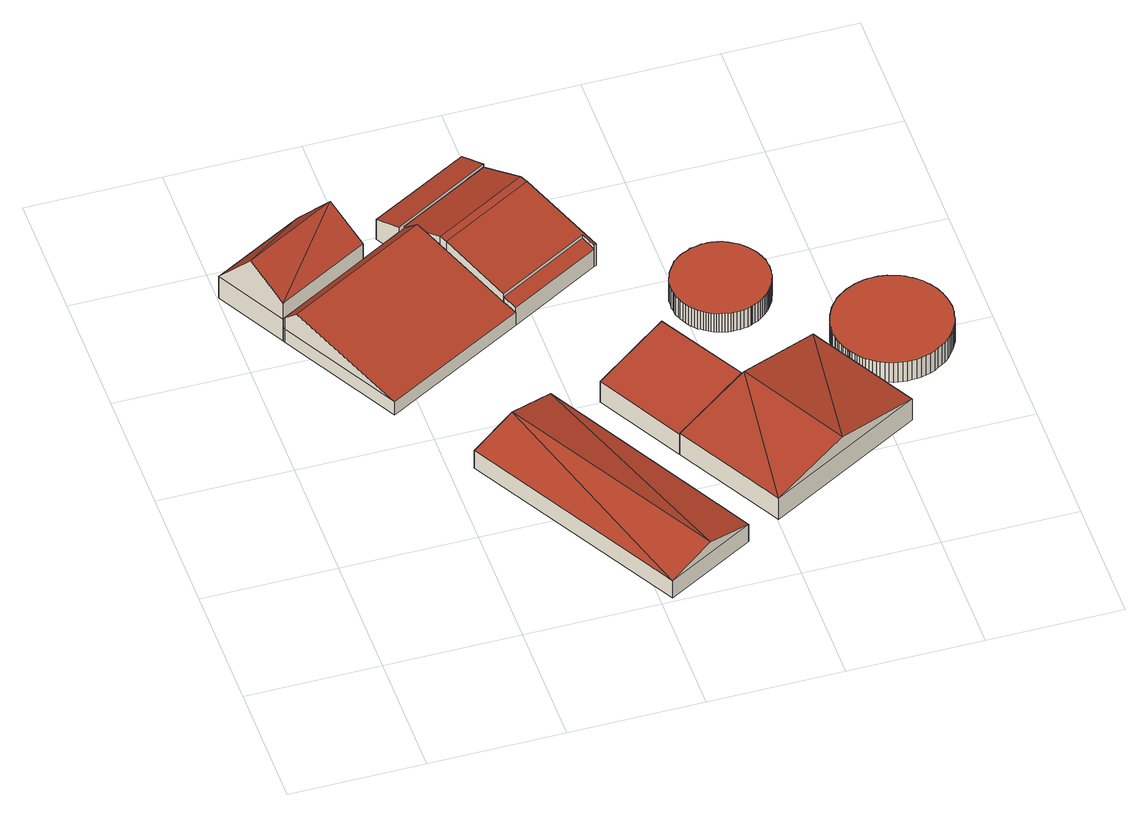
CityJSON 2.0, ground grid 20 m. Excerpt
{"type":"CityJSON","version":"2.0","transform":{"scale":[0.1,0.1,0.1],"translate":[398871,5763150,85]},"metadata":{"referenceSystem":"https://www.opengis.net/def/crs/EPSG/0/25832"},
"CityObjects":{
"building1":{"type":"Building","attributes":{"Gemeindeschluessel":"05515000","Geometrietyp2DReferenz":"3000","function":"31001_2700","roofType":"3100","measuredHeight":5.33},"geometry":[{"type":"Solid","lod":"2","boundaries":[[[[0,1,2,3]],[[4,5,1,0]],[[6,7,5,4]],[[3,2,7,6]],[[0,8,4]],[[6,9,3]],[[3,9,8]],[[8,0,3]],[[9,6,4]],[[4,8,9]],[[1,5,7,2]]]],"semantics":{"surfaces":[{"type":"WallSurface"},{"type":"RoofSurface"},{"type":"GroundSurface"}],"values":[[0,0,0,0,0,0,1,1,1,1,2]]}}]},
"building2":{"type":"Building","attributes":{"Gemeindeschluessel":"05515000","Geometrietyp2DReferenz":"3000","function":"31001_2700"},"children":["building2-1","building2-2","building2-3","building2-4"]},
"building2-1":{"type":"BuildingPart","attributes":{"roofType":"2100","measuredHeight":5.15},"parents":["building2"],"geometry":[{"type":"Solid","lod":"2","boundaries":[[[[10,11,12,13,14]],[[15,16,17,18,19,20]],[[14,13,16,15]],[[20,10,14,15]],[[12,21,17,16,13]],[[22,23,11,10,20,19]],[[12,11,23,22,24,21]],[[17,21,24,18]],[[24,22,19,18]]]],"semantics":{"surfaces":[{"type":"WallSurface"},{"type":"RoofSurface"},{"type":"GroundSurface"},{"type":"ClosureSurface"}],"values":[[0,0,0,1,2,0,3,3,3]]}}]},
"building2-2":{"type":"BuildingPart","attributes":{"roofType":"9999","measuredHeight":7.33},"parents":["building2"],"geometry":[{"type":"Solid","lod":"2","boundaries":[[[[25,26,27,28]],[[29,30,26,25]],[[31,32,33,34,30,29]],[[35,36,12,11]],[[37,38,36,35]],[[28,27,38,37]],[[31,29,25,28,37,39]],[[11,23,40,41,42,35]],[[35,42,39,37]],[[26,30,34,43,44,21,12,36,38,27]],[[32,31,39,45]],[[34,33,46,43]],[[33,32,45,46]],[[45,39,42,47]],[[43,46,48,44]],[[46,45,47,48]],[[22,40,23]],[[47,42,41]],[[48,24,21,44]],[[48,47,41,40,22,24]],[[12,21,24,22,23,11]]]],"semantics":{"surfaces":[{"type":"WallSurface"},{"type":"RoofSurface"},{"type":"GroundSurface"},{"type":"ClosureSurface"}],"values":[[0,0,0,0,0,0,1,1,1,2,0,3,3,0,3,3,0,0,3,3,3]]}}]},
"building2-3":{"type":"BuildingPart","attributes":{"roofType":"3100","measuredHeight":11.2},"parents":["building2"],"geometry":[{"type":"Solid","lod":"2","boundaries":[[[[49,50,51,52,53]],[[54,55,56,57,58]],[[53,52,55,54]],[[59,53,60]],[[54,60,53]],[[61,59,62]],[[60,62,59]],[[59,61,63,49,53]],[[64,62,60,54,58]],[[51,56,55,52]],[[56,51,50,57]],[[50,49,58,57]],[[64,63,61,62]],[[63,64,58,49]]]],"semantics":{"surfaces":[{"type":"WallSurface"},{"type":"RoofSurface"},{"type":"GroundSurface"},{"type":"ClosureSurface"}],"values":[[0,0,0,1,1,1,1,0,0,2,3,3,0,3]]}}]},
"building2-4":{"type":"BuildingPart","attributes":{"roofType":"3100","measuredHeight":6.74},"parents":["building2"],"geometry":[{"type":"Solid","lod":"2","boundaries":[[[[65,66,67,68]],[[57,56,66,65]],[[18,17,51,50]],[[69,70,34,33]],[[68,67,70,69]],[[32,45,47,41,71,72,68,69]],[[63,64,73,72,71,40,22,19]],[[72,73,65,68]],[[73,64,58,57,65]],[[49,63,19,18,50]],[[32,69,33]],[[66,56,51,17,21,44,43,34,70,67]],[[56,57,50,51]],[[18,24,21,17]],[[43,46,33,34]],[[44,48,46,43]],[[21,24,48,44]],[[19,22,24,18]],[[71,41,40]],[[45,32,33,46]],[[47,45,46,48]],[[22,40,41,47,48,24]],[[58,49,50,57]],[[49,58,64,63]]]],"semantics":{"surfaces":[{"type":"WallSurface"},{"type":"RoofSurface"},{"type":"GroundSurface"},{"type":"ClosureSurface"}],"values":[[0,0,0,0,0,1,1,0,0,0,0,2,3,3,3,3,3,3,0,3,3,3,3,3]]}}]},
"building3":{"type":"Building","attributes":{"Gemeindeschluessel":"05515000","Geometrietyp2DReferenz":"3000","function":"51009_1610","roofType":"2100","measuredHeight":4.05},"geometry":[{"type":"Solid","lod":"2","boundaries":[[[[74,26,30,75]],[[76,70,26,74]],[[77,34,70,76]],[[75,30,34,77]],[[76,74,75,77]],[[26,70,34,30]]]],"semantics":{"surfaces":[{"type":"WallSurface"},{"type":"RoofSurface"},{"type":"GroundSurface"}],"values":[[0,0,0,0,1,2]]}}]},
"building4":{"type":"Building","attributes":{"Gemeindeschluessel":"05515000","Geometrietyp2DReferenz":"3000","function":"31001_2700"},"children":["building4-1","building4-2"]},
"building4-1":{"type":"BuildingPart","attributes":{"roofType":"5000","measuredHeight":6.73},"parents":["building4"],"geometry":[{"type":"Solid","lod":"2","boundaries":[[[[78,79,80,81]],[[82,83,79,78]],[[84,85,83,82]],[[86,87,88,85,84]],[[89,90,84]],[[91,92,86,84,90]],[[89,82,78]],[[90,89,78]],[[91,90,78,81]],[[89,84,82]],[[80,79,83,85,88]],[[87,86,93]],[[88,87,93,81,80]],[[93,86,92]],[[81,93,92,91]]]],"semantics":{"surfaces":[{"type":"WallSurface"},{"type":"RoofSurface"},{"type":"GroundSurface"},{"type":"ClosureSurface"}],"values":[[0,0,0,0,1,1,1,1,0,0,2,0,3,0,3]]}}]},
"building4-2":{"type":"BuildingPart","attributes":{"roofType":"2100","measuredHeight":6.68},"parents":["building4"],"geometry":[{"type":"Solid","lod":"2","boundaries":[[[[94,95,96,97]],[[98,91,81,80,95,94]],[[97,96,88,87]],[[93,92,98,94,97,87]],[[95,80,88,96]],[[91,98,92]],[[88,80,81,93,87]],[[81,91,92,93]]]],"semantics":{"surfaces":[{"type":"WallSurface"},{"type":"RoofSurface"},{"type":"GroundSurface"},{"type":"ClosureSurface"}],"values":[[0,0,0,1,2,0,3,3]]}}]},
"building5":{"type":"Building","attributes":{"Gemeindeschluessel":"05515000","Geometrietyp2DReferenz":"3000","function":"51003_1201","roofType":"1000","measuredHeight":3.47},"geometry":[{"type":"Solid","lod":"2","boundaries":[[[[99,100,101,102]],[[103,104,100,99]],[[105,106,104,103]],[[107,108,106,105]],[[109,110,108,107]],[[111,112,110,109]],[[113,114,112,111]],[[115,116,114,113]],[[117,118,116,115]],[[119,120,118,117]],[[121,122,120,119]],[[123,124,122,121]],[[125,126,124,123]],[[127,128,126,125]],[[129,130,128,127]],[[131,132,130,129]],[[133,134,132,131]],[[135,136,134,133]],[[137,138,136,135]],[[139,140,138,137]],[[141,142,140,139]],[[143,144,142,141]],[[145,146,144,143]],[[147,148,146,145]],[[149,150,148,147]],[[151,152,150,149]],[[153,154,152,151]],[[155,156,154,153]],[[157,158,156,155]],[[159,160,158,157]],[[161,162,160,159]],[[163,164,162,161]],[[165,166,164,163]],[[167,168,166,165]],[[169,170,168,167]],[[171,172,170,169]],[[173,174,172,171]],[[175,176,174,173]],[[177,178,176,175]],[[179,180,178,177]],[[181,182,180,179]],[[183,184,182,181]],[[185,186,184,183]],[[187,188,186,185]],[[189,190,188,187]],[[191,192,190,189]],[[193,194,192,191]],[[195,196,194,193]],[[197,198,196,195]],[[199,200,198,197]],[[201,202,200,199]],[[203,204,202,201]],[[205,206,204,203]],[[207,208,206,205]],[[209,210,208,207]],[[211,212,210,209]],[[213,214,212,211]],[[215,216,214,213]],[[217,218,216,215]],[[219,220,218,217]],[[221,222,220,219]],[[223,224,222,221]],[[225,226,224,223]],[[227,228,226,225]],[[229,230,228,227]],[[231,232,230,229]],[[233,234,232,231]],[[235,236,234,233]],[[237,238,236,235]],[[239,240,238,237]],[[241,242,240,239]],[[243,244,242,241]],[[245,246,244,243]],[[247,248,246,245]],[[249,250,248,247]],[[251,252,250,249]],[[253,254,252,251]],[[255,256,254,253]],[[257,258,256,255]],[[259,260,258,257]],[[261,262,260,259]],[[263,264,262,261]],[[265,266,264,263]],[[267,268,266,265]],[[269,270,268,267]],[[271,272,270,269]],[[273,274,272,271]],[[275,276,274,273]],[[277,278,276,275]],[[279,280,278,277]],[[281,282,280,279]],[[283,284,282,281]],[[285,286,284,283]],[[287,288,286,285]],[[289,290,288,287]],[[291,292,290,289]],[[293,294,292,291]],[[295,296,294,293]],[[297,298,296,295]],[[299,300,298,297]],[[301,302,300,299]],[[303,304,302,301]],[[305,306,304,303]],[[102,101,306,305]],[[303,301,299,297,295,293,291,289,287,285,283,281,279,277,275,273,271,269,267,265,263,261,259,257,255,253,251,249,247,245,243,241,239,237,235,233,231,229,227,225,223,221,219,217,215,213,211,209,207,205,203,201,199,197,195,193,191,189,187,185,183,181,179,177,175,173,171,169,167,165,163,161,159,157,155,153,151,149,147,145,143,141,139,137,135,133,131,129,127,125,123,121,119,117,115,113,111,109,107,105,103,99,102,305]],[[100,104,106,108,110,112,114,116,118,120,122,124,126,128,130,132,134,136,138,140,142,144,146,148,150,152,154,156,158,160,162,164,166,168,170,172,174,176,178,180,182,184,186,188,190,192,194,196,198,200,202,204,206,208,210,212,214,216,218,220,222,224,226,228,230,232,234,236,238,240,242,244,246,248,250,252,254,256,258,260,262,264,266,268,270,272,274,276,278,280,282,284,286,288,290,292,294,296,298,300,302,304,306,101]]]],"semantics":{"surfaces":[{"type":"WallSurface"},{"type":"RoofSurface"},{"type":"GroundSurface"}],"values":[[0,0,0,0,0,0,0,0,0,0,0,0,0,0,0,0,0,0,0,0,0,0,0,0,0,0,0,0,0,0,0,0,0,0,0,0,0,0,0,0,0,0,0,0,0,0,0,0,0,0,0,0,0,0,0,0,0,0,0,0,0,0,0,0,0,0,0,0,0,0,0,0,0,0,0,0,0,0,0,0,0,0,0,0,0,0,0,0,0,0,0,0,0,0,0,0,0,0,0,0,0,0,0,0,1,2]]}}]},
"building6":{"type":"Building","attributes":{"Gemeindeschluessel":"05515000","Geometrietyp2DReferenz":"3000","function":"51003_1201","roofType":"1000","measuredHeight":3.66},"geometry":[{"type":"Solid","lod":"2","boundaries":[[[[307,308,309,310]],[[311,312,308,307]],[[313,314,312,311]],[[315,316,314,313]],[[317,318,316,315]],[[319,320,318,317]],[[321,322,320,319]],[[323,324,322,321]],[[325,326,324,323]],[[327,328,326,325]],[[329,330,328,327]],[[331,332,330,329]],[[333,334,332,331]],[[335,336,334,333]],[[337,338,336,335]],[[339,340,338,337]],[[341,342,340,339]],[[343,344,342,341]],[[345,346,344,343]],[[347,348,346,345]],[[349,350,348,347]],[[351,352,350,349]],[[353,354,352,351]],[[355,356,354,353]],[[357,358,356,355]],[[359,360,358,357]],[[361,362,360,359]],[[363,364,362,361]],[[365,366,364,363]],[[367,368,366,365]],[[369,370,368,367]],[[371,372,370,369]],[[373,374,372,371]],[[375,376,374,373]],[[377,378,376,375]],[[379,380,378,377]],[[381,382,380,379]],[[383,384,382,381]],[[385,386,384,383]],[[387,388,386,385]],[[389,390,388,387]],[[391,392,390,389]],[[393,394,392,391]],[[395,396,394,393]],[[397,398,396,395]],[[399,400,398,397]],[[401,402,400,399]],[[403,404,402,401]],[[405,406,404,403]],[[407,408,406,405]],[[409,410,408,407]],[[411,412,410,409]],[[413,414,412,411]],[[415,416,414,413]],[[417,418,416,415]],[[419,420,418,417]],[[421,422,420,419]],[[423,424,422,421]],[[425,426,424,423]],[[427,428,426,425]],[[429,430,428,427]],[[431,432,430,429]],[[433,434,432,431]],[[435,436,434,433]],[[437,438,436,435]],[[439,440,438,437]],[[441,442,440,439]],[[443,444,442,441]],[[445,446,444,443]],[[447,448,446,445]],[[449,450,448,447]],[[451,452,450,449]],[[453,454,452,451]],[[455,456,454,453]],[[457,458,456,455]],[[459,460,458,457]],[[461,462,460,459]],[[463,464,462,461]],[[465,466,464,463]],[[467,468,466,465]],[[469,470,468,467]],[[471,472,470,469]],[[473,474,472,471]],[[475,476,474,473]],[[477,478,476,475]],[[479,480,478,477]],[[481,482,480,479]],[[483,484,482,481]],[[485,486,484,483]],[[487,488,486,485]],[[489,490,488,487]],[[491,492,490,489]],[[493,494,492,491]],[[310,309,494,493]],[[491,489,487,485,483,481,479,477,475,473,471,469,467,465,463,461,459,457,455,453,451,449,447,445,443,441,439,437,435,433,431,429,427,425,423,421,419,417,415,413,411,409,407,405,403,401,399,397,395,393,391,389,387,385,383,381,379,377,375,373,371,369,367,365,363,361,359,357,355,353,351,349,347,345,343,341,339,337,335,333,331,329,327,325,323,321,319,317,315,313,311,307,310,493]],[[308,312,314,316,318,320,322,324,326,328,330,332,334,336,338,340,342,344,346,348,350,352,354,356,358,360,362,364,366,368,370,372,374,376,378,380,382,384,386,388,390,392,394,396,398,400,402,404,406,408,410,412,414,416,418,420,422,424,426,428,430,432,434,436,438,440,442,444,446,448,450,452,454,456,458,460,462,464,466,468,470,472,474,476,478,480,482,484,486,488,490,492,494,309]]]],"semantics":{"surfaces":[{"type":"WallSurface"},{"type":"RoofSurface"},{"type":"GroundSurface"}],"values":[[0,0,0,0,0,0,0,0,0,0,0,0,0,0,0,0,0,0,0,0,0,0,0,0,0,0,0,0,0,0,0,0,0,0,0,0,0,0,0,0,0,0,0,0,0,0,0,0,0,0,0,0,0,0,0,0,0,0,0,0,0,0,0,0,0,0,0,0,0,0,0,0,0,0,0,0,0,0,0,0,0,0,0,0,0,0,0,0,0,0,0,0,0,0,1,2]]}}]}
},
"vertices":[
[235,330,41],[235,330,8],[417,6,8],[417,6,41],[368,405,41],[368,405,8],[549,80,41],[549,80,8],[301,367,61],[483,43,61],
[410,842,59],[410,842,53],[410,842,7],[390,879,7],[390,879,45],[242,797,45],[242,797,7],[263,759,7],[263,759,32],[263,759,50],[263,759,59],[271,764,7],[271,764,50],[271,764,53],[271,764,32],
[510,656,48],[510,656,7],[513,658,7],[513,658,48],[499,675,53],[499,675,7],[362,598,53],[362,598,37],[362,598,32],[362,598,7],[444,782,81],[444,782,7],[450,771,80],[450,771,7],[310,693,80],[274,759,56],[292,726,71],[304,704,81],[310,693,7],[304,704,7],[310,693,62],[310,693,32],[304,704,65],[304,704,32],
[200,724,48],[200,724,32],[200,724,7],[140,829,7],[140,829,48],[2,752,48],[2,752,7],[61,646,7],[61,646,32],[61,646,48],[170,777,119],[31,699,119],[200,724,78],[61,646,78],[200,724,50],[61,646,50],
[63,642,32],[63,642,7],[163,462,7],[163,462,32],[373,579,32],[373,579,7],[283,741,75],[73,623,75],[63,642,54],
[510,656,40],[499,675,48],[373,579,40],[362,598,48],
[743,402,47],[743,402,7],[619,332,7],[619,332,47],[834,240,47],[834,240,7],[602,110,47],[602,110,7],[511,271,47],[511,271,46],[511,271,7],[713,172,74],[623,334,74],[619,332,73],[535,285,53],[512,272,47],
[545,462,74],[545,462,7],[438,402,7],[438,402,46],[619,332,74],
[726,537,42],[726,537,7],[727,541,7],[727,541,42],[726,533,42],[726,533,7],[725,529,42],[725,529,7],[723,526,42],[723,526,7],[722,522,42],[722,522,7],[721,519,42],[721,519,7],[719,516,42],[719,516,7],[717,513,42],[717,513,7],[715,510,42],[715,510,7],[713,507,42],[713,507,7],[710,503,42],[710,503,7],[707,500,42],[707,500,7],[704,497,42],[704,497,7],[700,494,42],[700,494,7],[696,491,42],[696,491,7],[692,488,42],[692,488,7],[687,486,42],[687,486,7],[682,484,42],[682,484,7],[681,483,42],[681,483,7],[680,483,42],[680,483,7],[675,481,42],[675,481,7],[669,480,42],[669,480,7],[664,479,42],[664,479,7],[659,479,42],[659,479,7],[654,479,42],[654,479,7],[650,479,42],[650,479,7],[646,480,42],[646,480,7],[642,481,42],[642,481,7],[638,482,42],[638,482,7],[634,483,42],[634,483,7],[631,484,42],[631,484,7],[628,485,42],[628,485,7],[624,487,42],[624,487,7],[621,489,42],[621,489,7],[618,491,42],[618,491,7],[615,493,42],[615,493,7],[612,496,42],[612,496,7],[608,498,42],[608,498,7],[605,502,42],[605,502,7],[602,505,42],[602,505,7],[599,509,42],[599,509,7],[596,514,42],[596,514,7],[594,518,42],[594,518,7],[591,523,42],[591,523,7],[591,524,42],[591,524,7],[590,527,42],[590,527,7],[588,533,42],[588,533,7],[587,538,42],[587,538,7],[587,543,42],[587,543,7],[586,548,42],[586,548,7],[587,553,42],[587,553,7],[587,557,42],[587,557,7],[587,562,42],[587,562,7],[588,566,42],[588,566,7],[589,570,42],[589,570,7],[591,573,42],[591,573,7],[592,577,42],[592,577,7],[593,580,42],[593,580,7],[595,583,42],[595,583,7],[597,586,42],[597,586,7],[599,589,42],[599,589,7],[601,592,42],[601,592,7],[604,596,42],[604,596,7],[606,599,42],[606,599,7],[610,602,42],[610,602,7],[613,605,42],[613,605,7],[617,608,42],[617,608,7],[622,611,42],[622,611,7],[627,613,42],[627,613,7],[632,615,42],[632,615,7],[635,617,42],[635,617,7],[636,617,42],[636,617,7],[641,618,42],[641,618,7],[647,619,42],[647,619,7],[652,620,42],[652,620,7],[657,620,42],[657,620,7],[661,620,42],[661,620,7],[666,620,42],[666,620,7],[670,619,42],[670,619,7],[674,618,42],[674,618,7],[678,617,42],[678,617,7],[682,616,42],[682,616,7],[685,614,42],[685,614,7],[688,613,42],[688,613,7],[691,611,42],[691,611,7],[694,609,42],[694,609,7],[698,607,42],[698,607,7],[701,605,42],[701,605,7],[704,602,42],[704,602,7],[707,599,42],[707,599,7],[710,596,42],[710,596,7],[713,592,42],[713,592,7],[716,588,42],[716,588,7],[719,584,42],[719,584,7],[721,579,42],[721,579,7],[723,574,42],[723,574,7],[724,573,42],[724,573,7],[724,571,42],[724,571,7],[726,566,42],[726,566,7],[727,561,42],[727,561,7],[727,556,42],[727,556,7],[728,551,42],[728,551,7],[727,546,42],[727,546,7],
[938,379,47],[938,379,10],[940,385,10],[940,385,47],[937,372,47],[937,372,10],[935,366,47],[935,366,10],[932,360,47],[932,360,10],[929,354,47],[929,354,10],[925,348,47],[925,348,10],[921,343,47],[921,343,10],[916,337,47],[916,337,10],[910,332,47],[910,332,10],[905,328,47],[905,328,10],[898,324,47],[898,324,10],[892,320,47],[892,320,10],[885,317,47],[885,317,10],[878,315,47],[878,315,10],[871,313,47],[871,313,10],[864,312,47],[864,312,10],[857,312,47],[857,312,10],[850,312,47],[850,312,10],[844,313,47],[844,313,10],[837,314,47],[837,314,10],[831,315,47],[831,315,10],[825,317,47],[825,317,10],[820,319,47],[820,319,10],[814,322,47],[814,322,10],[810,325,47],[810,325,10],[805,328,47],[805,328,10],[801,331,47],[801,331,10],[797,334,47],[797,334,10],[794,337,47],[794,337,10],[791,341,47],[791,341,10],[788,344,47],[788,344,10],[786,347,47],[786,347,10],[783,351,47],[783,351,10],[781,354,47],[781,354,10],[781,355,47],[781,355,10],[780,355,47],[780,355,10],[779,359,47],[779,359,10],[777,362,47],[777,362,10],[775,366,47],[775,366,10],[774,370,47],[774,370,10],[772,375,47],[772,375,10],[771,379,47],[771,379,10],[770,384,47],[770,384,10],[770,389,47],[770,389,10],[769,394,47],[769,394,10],[769,400,47],[769,400,10],[770,406,47],[770,406,10],[771,412,47],[771,412,10],[772,418,47],[772,418,10],[774,424,47],[774,424,10],[776,430,47],[776,430,10],[779,436,47],[779,436,10],[782,442,47],[782,442,10],[786,448,47],[786,448,10],[790,453,47],[790,453,10],[795,459,47],[795,459,10],[801,464,47],[801,464,10],[807,468,47],[807,468,10],[813,472,47],[813,472,10],[820,475,47],[820,475,10],[826,478,47],[826,478,10],[833,480,47],[833,480,10],[840,482,47],[840,482,10],[847,483,47],[847,483,10],[854,483,47],[854,483,10],[861,483,47],[861,483,10],[868,482,47],[868,482,10],[874,481,47],[874,481,10],[880,479,47],[880,479,10],[886,477,47],[886,477,10],[892,475,47],[892,475,10],[897,472,47],[897,472,10],[901,469,47],[901,469,10],[906,466,47],[906,466,10],[910,463,47],[910,463,10],[913,460,47],[913,460,10],[917,457,47],[917,457,10],[920,453,47],[920,453,10],[922,450,47],[922,450,10],[925,447,47],[925,447,10],[927,443,47],[927,443,10],[929,440,47],[929,440,10],[931,437,47],[931,437,10],[933,433,47],[933,433,10],[934,430,47],[934,430,10],[936,425,47],[936,425,10],[937,421,47],[937,421,10],[938,417,47],[938,417,10],[939,412,47],[939,412,10],[940,407,47],[940,407,10],[940,402,47],[940,402,10],[941,396,47],[941,396,10],[940,390,47],[940,390,10]
]}
